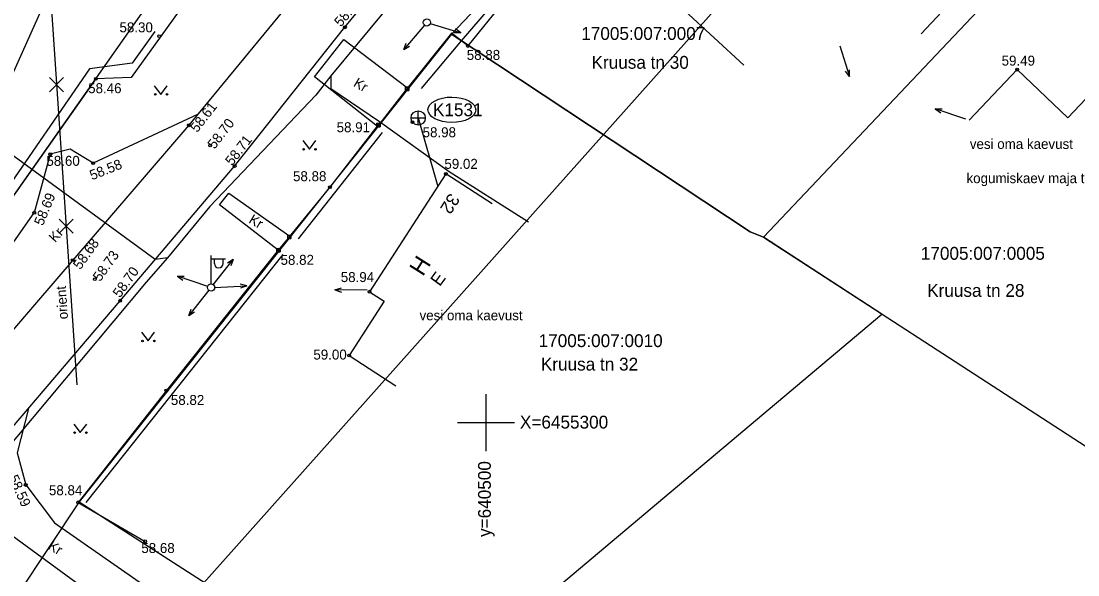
# Model space of a CAD drawing. Extents: x 640227 to 641462, y 6454878 to 6456508.
# Drawn here: x 640467.4 to 640541.5, y 6455289.3 to 6455328.2 of the extents above; entities that cross this region are included whole.
import ezdxf

# ---------------------------------------------------------------- set-up
doc = ezdxf.new("R2010")
doc.units = 0
for name, color, linetype in [('AED', 7, 'Continuous'), ('HALJASTUS', 7, 'Continuous'), ('HOONE', 7, 'Continuous'), ('KAEVU_NR', 7, 'Continuous'), ('KKAEV', 7, 'Continuous'), ('KORGUS', 7, 'Continuous'), ('KTRASS', 7, 'Continuous'), ('MOOTPIIR', 7, 'Continuous'), ('MPOHULIIN', 7, 'Continuous'), ('PIIR', 7, 'Continuous'), ('POST', 7, 'Continuous'), ('SITRASS', 7, 'Continuous'), ('SKTRASS', 7, 'Continuous'), ('TEE', 7, 'Continuous'), ('TRUUP', 7, 'Continuous'), ('VKAEV', 7, 'Continuous'), ('VORK', 7, 'Continuous'), ('VORMISTUS', 7, 'Continuous')]:
    doc.layers.add(name, color=color, linetype=linetype)

msp = doc.modelspace()

# ---------------------------------------------------------------- linework, layer by layer
at = {"layer": 'AED'}
for p, q in [((640494.325, 6455323.546), (640494.325, 6455323.296)), ((640494.325, 6455323.546), (640494.575, 6455323.546)), ((640494.575, 6455323.546), (640494.575, 6455323.296)), ((640494.325, 6455323.296), (640494.575, 6455323.296)), ((640492.312, 6455321.004), (640492.312, 6455320.754)), ((640492.312, 6455321.004), (640492.562, 6455321.004)), ((640492.312, 6455320.754), (640492.562, 6455320.754)), ((640492.562, 6455321.004), (640492.562, 6455320.754)), ((640486.062, 6455313.156), (640486.062, 6455312.906)), ((640486.062, 6455313.156), (640486.312, 6455313.156)), ((640486.312, 6455313.156), (640486.312, 6455312.906)), ((640486.062, 6455312.906), (640486.312, 6455312.906)), ((640485.3, 6455312.221), (640485.3, 6455311.971)), ((640485.3, 6455312.221), (640485.55, 6455312.221)), ((640485.3, 6455311.971), (640485.55, 6455311.971)), ((640485.55, 6455312.221), (640485.55, 6455311.971))]:
    msp.add_line(p, q, dxfattribs=at)
for points in [[(640461.429, 6455355.456), (640467.832, 6455355.498), (640477.89, 6455349.198), (640486.318, 6455343.643), (640486.858, 6455340.807), (640482.563, 6455334.598), (640475.098, 6455324.22), (640472.624, 6455324.118), (640466.719, 6455315.714)], [(640511.258, 6455340.956), (640506.456, 6455335.502), (640501.211, 6455329.516), (640498.722, 6455326.425)], [(640498.722, 6455326.425), (640497.564, 6455327.331), (640494.45, 6455323.421)], [(640492.437, 6455320.879), (640489.051, 6455316.519), (640486.187, 6455313.031)], [(640485.425, 6455312.096), (640477.577, 6455302.242), (640471.387, 6455294.407), (640476.091, 6455291.672)]]:
    msp.add_lwpolyline(points, dxfattribs=at)
at = {"layer": 'HALJASTUS'}
for p, q in [((640510.864, 6455341.396), (640498.241, 6455326.794)), ((640498.241, 6455326.794), (640495.442, 6455323.442)), ((640476.73, 6455323.632), (640477.194, 6455323.025)), ((640477.194, 6455323.025), (640477.639, 6455323.632)), ((640492.721, 6455320.351), (640486.816, 6455312.899)), ((640487.141, 6455319.782), (640487.605, 6455319.175)), ((640487.605, 6455319.175), (640488.05, 6455319.782)), ((640485.745, 6455311.795), (640471.923, 6455294.405)), ((640475.841, 6455306.338), (640476.304, 6455305.731)), ((640476.304, 6455305.731), (640476.75, 6455306.338)), ((640471.076, 6455299.903), (640471.54, 6455299.296)), ((640471.54, 6455299.296), (640471.985, 6455299.903))]:
    msp.add_line(p, q, dxfattribs=at)
msp.add_lwpolyline([(640476.754, 6455327.435), (640475.185, 6455325.208), (640472.176, 6455324.808), (640465.946, 6455315.756), (640463.257, 6455311.888)], dxfattribs=at)
for centre in [(640476.793, 6455323.025), (640477.622, 6455323.025), (640487.204, 6455319.175), (640488.033, 6455319.175), (640475.903, 6455305.731), (640476.732, 6455305.731), (640471.139, 6455299.296), (640471.967, 6455299.296)]:
    msp.add_circle(centre, 0.055, dxfattribs=at)
at = {"layer": 'HOONE'}
for points in [[(640530.518, 6455327.277), (640533.031, 6455329.989), (640525.37, 6455337.088), (640522.873, 6455334.393), (640519.202, 6455337.796), (640517.06, 6455335.295), (640518.555, 6455333.91), (640513.928, 6455328.917), (640518.071, 6455325.077)], [(640547.426, 6455317.627), (640550.349, 6455320.7), (640544.991, 6455325.796), (640540.797, 6455321.386), (640537.249, 6455324.76), (640533.875, 6455321.213)], [(640500.419, 6455315.342), (640497.178, 6455317.445), (640491.819, 6455309.186), (640492.86, 6455308.51), (640490.395, 6455304.711), (640493.672, 6455302.585)]]:
    msp.add_lwpolyline(points, dxfattribs=at)
at = {"layer": 'KAEVU_NR'}
msp.add_ellipse((640497.6, 6455321.946), major_axis=(1.678, -0.009), ratio=0.531431, dxfattribs=at)
at = {"layer": 'KKAEV'}
for p, q in [((640494.735, 6455321.37), (640495.735, 6455321.37)), ((640495.235, 6455320.87), (640495.235, 6455321.87))]:
    msp.add_line(p, q, dxfattribs=at)
msp.add_circle((640495.235, 6455321.37), 0.5, dxfattribs=at)
at = {"layer": 'KORGUS'}
for centre in [(640490.103, 6455327.736), (640477.07, 6455327.115), (640498.722, 6455326.425), (640537.249, 6455324.76), (640472.624, 6455324.118), (640479.15, 6455320.86), (640492.437, 6455320.879), (640494.84, 6455321.079), (640480.643, 6455319.436), (640469.431, 6455318.821), (640472.444, 6455318.199), (640482.365, 6455317.993), (640497.178, 6455317.445), (640489.051, 6455316.519), (640468.308, 6455314.726), (640485.425, 6455312.096), (640471.003, 6455311.392), (640472.558, 6455310.063), (640491.819, 6455309.186), (640474.333, 6455308.553), (640490.395, 6455304.711), (640477.577, 6455302.242), (640467.707, 6455295.627), (640471.387, 6455294.407), (640476.091, 6455291.672)]:
    msp.add_circle(centre, 0.1, dxfattribs=at)
at = {"layer": 'KTRASS'}
msp.add_line((640495.235, 6455321.37), (640496.61, 6455316.569), dxfattribs=at)
at = {"layer": 'MOOTPIIR'}
for points in [[(640829.14, 6455685.85), (640734.79, 6455585.83), (640675.54, 6455522.71), (640571.76, 6455412.82), (640562.86, 6455404.79), (640516.14, 6455351.87), (640534.9, 6455343.3), (640557.38, 6455336.66), (640551.93, 6455325.79), (640541.16, 6455335.94), (640514.512, 6455345.117), (640497.57, 6455327.26), (640471.45, 6455294.45), (640445.708, 6455255.713), (640441.4, 6455231.453)], [(640402.072, 6455224.021), (640456.64, 6455301.39), (640486.55, 6455343.95), (640468.04, 6455355.73), (640435.4, 6455354.02), (640434.95, 6455359.08), (640451.09, 6455360.35), (640436.1, 6455374.92), (640392.48, 6455429.58), (640373.231, 6455408.608), (640350.904, 6455438.426), (640382.434, 6455462.622), (640402, 6455436.66), (640446.99, 6455380.45), (640498, 6455350.9), (640529.09, 6455389.48), (640553.15, 6455415.9), (640502.36, 6455475.97), (640482.14, 6455579.46), (640466.605, 6455576.895), (640458.33, 6455610.407)]]:
    msp.add_lwpolyline(points, dxfattribs=at)
at = {"layer": 'MPOHULIIN'}
for p, q in [((640495.846, 6455328.071), (640495.846, 6455328.071)), ((640495.846, 6455328.071), (640495.846, 6455328.071)), ((640495.846, 6455328.071), (640495.846, 6455328.071)), ((640496.085, 6455327.999), (640498.239, 6455327.347)), ((640495.684, 6455327.881), (640494.222, 6455326.17)), ((640498.239, 6455327.347), (640497.764, 6455327.336)), ((640498.239, 6455327.347), (640497.851, 6455327.621)), ((640494.222, 6455326.17), (640494.402, 6455326.61)), ((640524.746, 6455326.664), (640524.746, 6455326.664)), ((640494.222, 6455326.17), (640494.629, 6455326.416)), ((640524.82, 6455326.425), (640525.487, 6455324.276)), ((640525.487, 6455324.276), (640525.211, 6455324.663)), ((640525.487, 6455324.276), (640525.497, 6455324.751)), ((640531.508, 6455322.017), (640531.886, 6455321.73)), ((640531.508, 6455322.017), (640531.983, 6455322.012)), ((640533.638, 6455321.293), (640531.508, 6455322.017)), ((640533.875, 6455321.213), (640533.875, 6455321.213)), ((640480.868, 6455309.675), (640482.27, 6455311.435)), ((640482.27, 6455311.435), (640481.871, 6455311.175)), ((640482.27, 6455311.435), (640482.105, 6455310.989)), ((640478.346, 6455310.284), (640478.724, 6455309.997)), ((640478.346, 6455310.284), (640478.821, 6455310.279)), ((640480.476, 6455309.559), (640478.346, 6455310.284)), ((640480.712, 6455309.479), (640480.712, 6455309.479)), ((640480.712, 6455309.479), (640480.712, 6455309.479)), ((640480.712, 6455309.479), (640480.712, 6455309.479)), ((640480.712, 6455309.479), (640480.712, 6455309.479)), ((640480.962, 6455309.49), (640483.21, 6455309.591)), ((640483.21, 6455309.591), (640482.752, 6455309.721)), ((640483.21, 6455309.591), (640482.765, 6455309.422)), ((640489.399, 6455309.315), (640489.852, 6455309.461)), ((640480.557, 6455309.283), (640479.155, 6455307.523)), ((640489.399, 6455309.315), (640489.849, 6455309.162)), ((640491.649, 6455309.301), (640489.399, 6455309.315)), ((640491.899, 6455309.3), (640491.899, 6455309.3)), ((640479.155, 6455307.523), (640479.32, 6455307.969)), ((640479.155, 6455307.523), (640479.553, 6455307.783))]:
    msp.add_line(p, q, dxfattribs=at)
at = {"layer": 'PIIR'}
for points in [[(640427.37, 6455350.07), (640413.69, 6455329.09), (640456.64, 6455301.39), (640486.55, 6455343.95), (640468.04, 6455355.73), (640435.4, 6455354.02)], [(640514.8, 6455345.42), (640497.57, 6455327.26), (640518.52, 6455313.39), (640519.46, 6455313), (640541.16, 6455335.94)], [(640562.41, 6455315.92), (640541.16, 6455335.94), (640519.46, 6455313), (640554.66, 6455290.16)], [(640518.52, 6455313.39), (640497.57, 6455327.26), (640471.45, 6455294.45), (640494.51, 6455279.61), (640527.76, 6455307.6), (640519.46, 6455313)]]:
    msp.add_lwpolyline(points, close=True, dxfattribs=at)
at = {"layer": 'POST'}
for p, q in [((640480.712, 6455309.729), (640480.712, 6455311.729)), ((640480.712, 6455311.479), (640481.712, 6455311.479)), ((640480.939, 6455311.158), (640480.939, 6455311.479)), ((640481.552, 6455311.158), (640481.552, 6455311.479)), ((640480.712, 6455309.479), (640480.712, 6455309.479))]:
    msp.add_line(p, q, dxfattribs=at)
for centre in [(640495.846, 6455328.071), (640480.712, 6455309.479)]:
    msp.add_circle(centre, 0.25, dxfattribs=at)
msp.add_arc((640481.245, 6455311.158), 0.306, 180, 0, dxfattribs=at)
at = {"layer": 'SITRASS'}
for points in [[(640502.496, 6455339.328), (640501.74, 6455338.923), (640499.942, 6455337.391), (640489.119, 6455324.327), (640488.055, 6455322.978), (640480.623, 6455315.15), (640477.659, 6455311.549)], [(640489.119, 6455324.327), (640489.101, 6455323.446), (640492.529, 6455321.135), (640497.409, 6455317.621), (640502.972, 6455314.084)], [(640477.659, 6455311.549), (640476.784, 6455311.453), (640460.895, 6455323.042)], [(640477.659, 6455311.549), (640476.168, 6455309.862), (640460.265, 6455290.876), (640455.886, 6455285.113), (640455.295, 6455284.367), (640453.417, 6455282.22), (640445.789, 6455273.582), (640441.432, 6455266.804), (640438.199, 6455260.252), (640436.696, 6455256.629), (640435.604, 6455252.727), (640435.311, 6455249.744), (640421.604, 6455243.275), (640420.023, 6455243.147), (640416.281, 6455244.155), (640410.653, 6455244.16)]]:
    msp.add_lwpolyline(points, dxfattribs=at)
at = {"layer": 'SKTRASS'}
msp.add_line((640469.237, 6455329.96), (640461.295, 6455312.21), dxfattribs=at)
at = {"layer": 'TEE'}
msp.add_line((640463.328, 6455307.661), (640468.308, 6455314.726), dxfattribs=at)
for points in [[(640566.056, 6455423.531), (640564.395, 6455421.288), (640557.748, 6455414.26), (640557.292, 6455413.953), (640551.546, 6455407.697), (640543.478, 6455398.064), (640535.815, 6455388.966), (640527.56, 6455379.322), (640511.759, 6455360.111), (640495.819, 6455340.586), (640487.154, 6455330.594), (640479.15, 6455320.86), (640471.003, 6455311.392), (640462.937, 6455302.009), (640454.529, 6455292.297), (640446.735, 6455282.467), (640439.232, 6455272.291), (640433.924, 6455262.862), (640433.208, 6455261.072), (640431.264, 6455250.39), (640432.003, 6455241.903), (640436.677, 6455229.28), (640442.556, 6455218.281)], [(640436.157, 6455242.501), (640435.589, 6455250.048), (640437.355, 6455259.656), (640442.816, 6455270.086), (640450.095, 6455279.552), (640458.048, 6455289.331), (640466.248, 6455299.055), (640474.333, 6455308.553), (640482.365, 6455317.993), (640490.103, 6455327.736), (640498.516, 6455337.96), (640506.765, 6455347.776), (640515.034, 6455357.252), (640522.759, 6455366.825), (640530.955, 6455376.481), (640538.798, 6455385.996), (640546.577, 6455395.454), (640554.109, 6455405.575), (640559.729, 6455411.474), (640561.332, 6455411.807), (640563.01, 6455411.616), (640568.742, 6455402.883), (640567.863, 6455400.082), (640565.786, 6455397.637)], [(640479.763, 6455321.606), (640472.444, 6455318.199), (640470.824, 6455319.185), (640469.431, 6455318.821), (640468.308, 6455314.726)], [(640467.902, 6455300.998), (640467.121, 6455297.88), (640467.707, 6455295.627), (640469.725, 6455292.966), (640476.504, 6455288.256)], [(640474.895, 6455286.099), (640465.066, 6455293.273), (640462.282, 6455294.352)]]:
    msp.add_lwpolyline(points, dxfattribs=at)
for points in [[(640492.375, 6455320.762), (640487.956, 6455324.268), (640490.016, 6455326.87), (640494.49, 6455323.492)], [(640486.24, 6455313.072), (640485.425, 6455312.096), (640481.311, 6455315.268), (640481.964, 6455316.088)]]:
    msp.add_lwpolyline(points, close=True, dxfattribs=at)
at = {"layer": 'TRUUP'}
for p, q in [((640469.52, 6455328.961), (640471.298, 6455302.654)), ((640469.38, 6455324.2), (640470.37, 6455323.21)), ((640469.38, 6455323.21), (640470.37, 6455324.2)), ((640470.051, 6455314.28), (640471.041, 6455313.29)), ((640470.051, 6455313.29), (640471.041, 6455314.28))]:
    msp.add_line(p, q, dxfattribs=at)
at = {"layer": 'VORK'}
for p, q in [((640500, 6455298), (640500, 6455302)), ((640498, 6455300), (640502, 6455300))]:
    msp.add_line(p, q, dxfattribs=at)
at = {"layer": 'VORMISTUS'}
msp.add_lwpolyline([(640360.502, 6455522.14), (640543.116, 6455359.351), (640449.957, 6455254.846), (640267.342, 6455417.634)], close=True, dxfattribs=at)

# ---------------------------------------------------------------- texts
at = {"layer": 'HOONE'}
for s, height, rotation, p in [('32', 0.9, 237.60541, (640497.453, 6455316.157)), ('H', 1.2, 57.70513, (640495.566, 6455310.206)), ('E', 0.9, 53.79461, (640496.748, 6455309.504))]:
    msp.add_text(s, height=height, rotation=rotation, dxfattribs=at).set_placement(p)
at = {"layer": 'KAEVU_NR'}
msp.add_text('K1531', height=0.9, dxfattribs=at).set_placement((640496.272, 6455321.496))
at = {"layer": 'KKAEV'}
msp.add_text('kogumiskaev maja taga', height=0.7, dxfattribs=at).set_placement((640533.696, 6455316.799))
at = {"layer": 'KORGUS'}
for s, rotation, p in [(' 58.78', 49.4386, (640489.642, 6455327.519)), (' 58.61', 52.15776, (640479.573, 6455320.095)), (' 58.70', 52.15776, (640480.791, 6455318.935)), (' 58.71', 52.15776, (640482.031, 6455317.769)), (' 58.58', 21.67261, (640472.119, 6455316.896)), (' 58.69', 67.36282, (640468.812, 6455313.525)), (' 58.68', 54.358, (640471.387, 6455310.474)), (' 58.73', 54.358, (640472.777, 6455309.637)), (' 58.70', 54.358, (640474.172, 6455308.497)), (' 58.59', 294.33234, (640466.382, 6455296.384))]:
    msp.add_text(s, height=0.7, rotation=rotation, dxfattribs=at).set_placement(p)
for s, p in [(' 58.30', (640474.026, 6455327.379)), (' 58.88', (640498.384, 6455325.445)), (' 59.49', (640535.899, 6455325.044)), (' 58.46', (640471.829, 6455323.111)), (' 58.91', (640489.257, 6455320.371)), (' 58.98', (640495.287, 6455320.019)), (' 58.60', (640468.899, 6455318.013)), (' 59.02', (640496.815, 6455317.803)), (' 58.88', (640486.198, 6455316.937)), (' 58.82', (640485.324, 6455311.069)), (' 58.94', (640489.547, 6455309.861)), (' 59.00', (640487.624, 6455304.424)), (' 58.82', (640477.63, 6455301.239)), (' 58.84', (640469.077, 6455294.908)), (' 58.68', (640475.557, 6455290.853))]:
    msp.add_text(s, height=0.7, dxfattribs=at).set_placement(p)
at = {"layer": 'PIIR'}
for s, p in [('17005:007:0007', (640506.674, 6455326.846)), ('Kruusa tn 30', (640507.396, 6455324.823)), ('17005:007:0005', (640530.493, 6455311.425)), ('Kruusa tn 28', (640530.937, 6455308.823)), ('17005:007:0010', (640503.684, 6455305.299)), ('Kruusa tn 32', (640503.841, 6455303.654))]:
    msp.add_text(s, height=0.9, dxfattribs=at).set_placement(p)
at = {"layer": 'SKTRASS'}
msp.add_text('orient', height=0.7, rotation=93.87285, dxfattribs=at).set_placement((640470.679, 6455307.269))
at = {"layer": 'TEE'}
for rotation, p in [(329.0224, (640490.639, 6455323.64)), (329.0224, (640483.295, 6455314.053)), (47.45524, (640469.772, 6455312.59)), (329.0224, (640469.218, 6455291.165))]:
    msp.add_text('Kr', height=0.7, rotation=rotation, dxfattribs=at).set_placement(p)
at = {"layer": 'VKAEV'}
for p in [(640533.929, 6455319.201), (640495.332, 6455307.176)]:
    msp.add_text('vesi oma kaevust', height=0.7, dxfattribs=at).set_placement(p)
at = {"layer": 'VORK'}
msp.add_text('X=6455300', height=0.9, dxfattribs=at).set_placement((640502.373, 6455299.586))
msp.add_text('y=640500', height=0.9, rotation=90, dxfattribs=at).set_placement((640500.334, 6455291.979))

doc.saveas('drawing.dxf')
